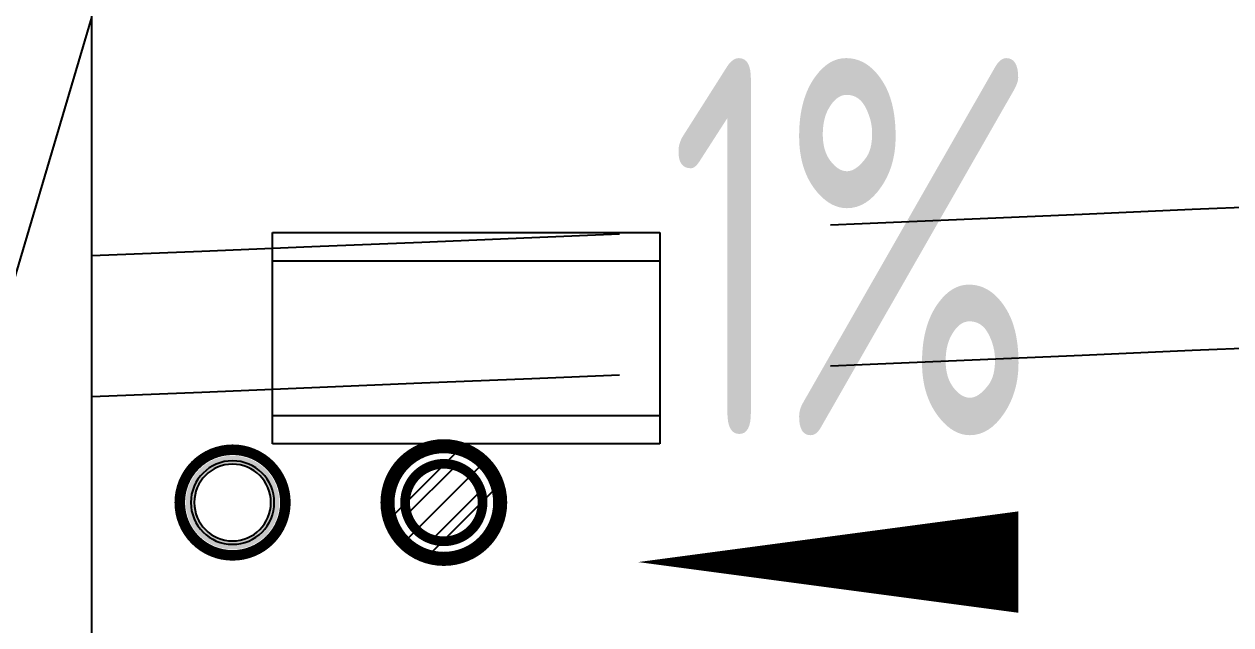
# Model space of a CAD drawing. Header units: inches. Extents: x 0 to 1813292486, y 0 to 3473589894.
# Drawn here: x 600620840 to 600622553, y 3473201737 to 3473202590 of the extents above; entities that cross this region are included whole.
import ezdxf
from ezdxf.enums import TextEntityAlignment as Align

# ---------------------------------------------------------------- set-up
doc = ezdxf.new("R2010")
doc.units = ezdxf.units.IN
doc.header["$LTSCALE"] = 1000
doc.header["$MEASUREMENT"] = 0
doc.linetypes.add('AX-MALL-WALL-P02-QT$0$DASH', pattern=[0.35, 0.25, -0.1])
for name, color, linetype in [('A-Anno-Note', 241, 'Continuous'), ('AX-MALL-DIM-P02$0$A-Anno-Dims', 3, 'Continuous'), ('AX-MALL-DIM-P02$0$A-Anno-Note', 241, 'Continuous'), ('AX-MALL-P02-200$0$A-Anno-Note', 241, 'Continuous'), ('AX-MALL-WALL-P02$0$A-Anno-Note', 241, 'Continuous'), ('AX-MALL-WALL-P02-QT$0$A-Detl-Patt', 8, 'Continuous'), ('AX-MALL-WALL-P02-QT$0$A-Detl-Thin', 131, 'Continuous'), ('AX-MALL-WALL-P02-QT$0$A-Fixt', 81, 'Continuous'), ('AX-MALL-WALL-P02-QT$0$A-Wall', 2, 'Continuous'), ('AX-MALL-WALL-P02-QT$0$A-Wall-Patt', 13, 'Continuous'), ('PX-MALL-P02-LG$0$P-Airr-Pipe', 140, 'Continuous'), ('PX-MALL-P02-LG$0$P-Drain-Fldr', 4, 'Continuous'), ('PX-MALL-P02-LG$0$P-Drain-Fldr-ARCH', 161, 'Continuous'), ('PX-MALL-P02-LG$0$P-Drain-Fldr-W100', 4, 'Continuous'), ('PX-MALL-P02-LG$0$P-Drain-Fldr-W50', 4, 'Continuous'), ('PX-MALL-P02-LG$0$P-Pipe-Risr', 7, 'Continuous'), ('PX-MALL-P02-LG$0$P-Pipe-Risr-Arch', 6, 'Continuous'), ('PX-MALL-P02-LG$0$P-Pipe-Risr-W100', 6, 'Continuous'), ('PX-MALL-P02-LG$0$P-Pipe-Risr-W50', 6, 'Continuous')]:
    doc.layers.add(name, color=color, linetype=linetype)
doc.styles.add('AX-MALL-DIM-P02$0$_TCH_DIM', font='gbenor.shx')
doc.styles.add('PX-MALL-P02-LG$0$jzfz', font='gbenor.shx', dxfattribs={"bigfont": 'gbcbig.shx'})

# ---------------------------------------------------------------- blocks, each defined once
blk = doc.blocks.new('AX-MALL-WALL-P02-QT$0$tj')
at = {"layer": 'AX-MALL-WALL-P02-QT$0$A-Detl-Patt'}
h = blk.add_hatch(dxfattribs=at)
h.set_pattern_fill('STEEL', color=256, scale=100.0000000000001, angle=50.43183869082386)
h.set_pattern_definition([(75.00000000004839, (-14278.19445574284, 156289.8254051208), (-153.3407249234246, 41.08752340989569), []), (75.00000000004839, (-14317.88195610046, 156358.5661673546), (-153.3407249234246, 41.08752340989569), [])])
edge = h.paths.add_edge_path()
edge.add_arc((274302.9537697641, 370915.3693751197), 354853.2281302969, 270.9601093956941, 275.9513128638887)
edge.add_line((311095.3180618286, 17974.67259407043), (323404.2928284407, 17664.898229599))
edge.add_arc((337498.5854798314, -5423.033113246463), 27049.98445535583, 84.4296474408203, 121.40245730350341, ccw=False)
edge.add_line((340124.270958662, 21499.21483898163), (352435.6233639717, 23411.5238032341))
edge.add_line((352435.6233639717, 23411.5238032341), (352460.3320846558, 23263.57286787033))
edge.add_arc((262948.9762239404, 558936.3422532297), 543099.989586636, 279.486523026639, 288.5053300047131)
edge.add_line((435325.042740941, 43917.80823612213), (435185.9318172932, 44187.60760259628))
edge.add_arc((262948.9762341097, 558936.342259489), 542799.9895904897, 279.51816553668203, 288.50044427399206, ccw=False)
edge.add_line((352706.5441896915, 23608.95860147476), (352681.7270303965, 23756.88773488998))
edge.add_line((352681.7270303965, 23756.88773488998), (340117.7681742907, 21803.84383869171))
edge.add_arc((337510.0970116529, -5455.006554111635), 27383.29552171703, 84.53552636432372, 121.2026843873002)
edge.add_line((323323.7129554749, 17967.02113437653), (311085.7617697716, 18275.00808191299))
edge.add_arc((274273.8104503512, 371474.5356685471), 355112.6948552598, 270.96411062040687, 275.9501261722048, ccw=False)
edge.add_line((280248.9759351015, 16412.11376953125), (280248.9759185314, 16111.96136569977))
blk = doc.blocks.new('AX-MALL-WALL-P02-QT$0$JB-AC(i)-Li')
for p, q in [((-275, 0), (275, 0)), ((-275, 0), (275, 0)), ((-275, -300), (-275, 0)), ((275, 0), (275, -300)), ((-275, -40), (275, -40)), ((275, -260), (-275, -260)), ((275, -300), (-275, -300))]:
    blk.add_line(p, q)
blk = doc.blocks.new('AX-MALL-WALL-P02-QT')
at = {"layer": 'AX-MALL-WALL-P02-QT$0$A-Wall-Patt'}
h = blk.add_hatch(dxfattribs=at)
h.set_pattern_fill('普通砖', color=256, scale=200, style=0)
h.set_pattern_definition([(45, (0, 359.0227), (-353.55353201463, 353.55353201463), [])])
h.paths.add_polyline_path([(600417718.1118269, 3473047390.212461), (600417835.2439593, 3473047422.026273), (600421800.0997695, 3473058065.096098), (600421729.6638103, 3473058162.477925), (600421612.6821402, 3473058134.914665), (600417645.0108649, 3473047484.287138)])
at = {"layer": 'AX-MALL-WALL-P02-QT$0$A-Detl-Thin', "linetype": 'AX-MALL-WALL-P02-QT$0$DASH', "ltscale": 3}
for points in [[(600418184.6208662, 3473048359.876881, 0.002322385801354271), (600422949.0255952, 3473046826.379879, 0.002322385801354271)], [(600418114.7448121, 3473048172.305021, 0.002321522275025624), (600422879.1201708, 3473046638.729207, 0.002321522275025624)]]:
    blk.add_lwpolyline(points, format="xyb", dxfattribs=at)
at = {"layer": 'AX-MALL-WALL-P02-QT$0$A-Wall'}
blk.add_line((600417835.2439593, 3473047422.026273), (600421800.0997695, 3473058065.096098), dxfattribs=at)
at = {"layer": 'AX-MALL-WALL-P02-QT$0$A-Detl-Thin', "rotation": 339.5681613091762}
blk.add_blockref('AX-MALL-WALL-P02-QT$0$tj', (600144118.6961328, 3473128496.287411), dxfattribs=at)
at = {"layer": 'AX-MALL-WALL-P02-QT$0$A-Fixt', "rotation": 339.5681613375581}
blk.add_blockref('AX-MALL-WALL-P02-QT$0$JB-AC(i)-Li', (600418694.0523528, 3473048204.816258), dxfattribs=at)
blk = doc.blocks.new('AX-MALL-WALL-P02')
at = {"layer": 'AX-MALL-WALL-P02$0$A-Anno-Note'}
blk.add_blockref('AX-MALL-WALL-P02-QT', (0, 0), dxfattribs=at)
blk = doc.blocks.new('PX-MALL-P02-LG$0$P-Risr')
at = {"layer": 'PX-MALL-P02-LG$0$P-Pipe-Risr-W50'}
h = blk.add_hatch(color=0, dxfattribs=at)
edge = h.paths.add_edge_path()
edge.add_ellipse((0, 0), major_axis=(47.05795628796547, 47.05795628796547), ratio=0.9999999999999695, start_angle=225.0000000000009, end_angle=405.0000000000009, ccw=False)
edge.add_ellipse((0, 0), major_axis=(47.05795628796764, 47.05795628796764), ratio=0.9999999999998785, start_angle=133.9675974886221, end_angle=225.0000000000035, ccw=False)
edge.add_line((-66.53919663240958, 1.199087783927098), (-54.4367953546693, 1.199087783927098))
edge.add_ellipse((0, 0), major_axis=(-38.50196423560672, 38.50196423560672), ratio=0.9999999999999859, start_angle=43.73814098242129, end_angle=134.9999999999996)
edge.add_ellipse((0, 0), major_axis=(38.50196423561096, 38.50196423561096), ratio=0.9999999999998216, start_angle=225.0000000000051, end_angle=405.0000000000051)
edge.add_ellipse((0, 0), major_axis=(38.50196423560679, 38.50196423560679), ratio=0.9999999999999831, start_angle=45.00000000000048, end_angle=133.7381409824204)
edge.add_line((-54.43679535467527, 1.199087783927098), (-66.53919663241555, 1.199087783927098))
edge.add_ellipse((0, 0), major_axis=(-47.05795628796762, 47.05795628796762), ratio=0.9999999999998742, start_angle=-45.00000000000358, end_angle=43.967597488629224, ccw=False)
at = {"layer": 'PX-MALL-P02-LG$0$P-Pipe-Risr-Arch', "ltscale": 0.7}
blk.add_circle((0, 0), 59.29000000000001, dxfattribs=at)
at = {"layer": 'PX-MALL-P02-LG$0$P-Pipe-Risr-W100', "color": 0, "const_width": 15}
blk.add_lwpolyline([(-75, 0, 1), (75, 0, 1)], format="xyb", close=True, dxfattribs=at)
at = {"layer": 'PX-MALL-P02-LG$0$P-Pipe-Risr-W50'}
blk.add_circle((0, 0), 54.45000000000001, dxfattribs=at)
at = {"layer": 'PX-MALL-P02-LG$0$P-Pipe-Risr', "style": 'PX-MALL-P02-LG$0$jzfz', "width": 0.6, "flags": 1}
for tag, p in [('SYS-MARK', (0.3310501334344735, -45.65933377496549)), ('RANGE', (0.3337570973526454, -45.67887874227017))]:
    blk.add_attdef(tag, text='', height=0.015625, dxfattribs=at).set_placement(p, align=Align.MIDDLE)
blk = doc.blocks.new('PX-MALL-P02-LG$0$A$C5A9C1854')
at = {"layer": 'PX-MALL-P02-LG$0$P-Drain-Fldr-W50', "ltscale": 0.7}
for p, q in [((52.36634142632829, -16.81565596791916), (-16.81565596786095, 52.36634142627008)), ((38.89087296527578, -38.89087296521757), (-38.89087296527578, 38.89087296521757)), ((16.81565596797736, -52.36634142627008), (-52.36634142621187, 16.81565596791916))]:
    blk.add_line(p, q, dxfattribs=at)
at = {"layer": 'PX-MALL-P02-LG$0$P-Drain-Fldr-W50', "ltscale": 0.7, "const_width": 13.75}
blk.add_lwpolyline([(-54.99999999994179, 0, 1), (55.00000000005821, 0, 1)], format="xyb", close=True, dxfattribs=at)
blk = doc.blocks.new('PX-MALL-P02-LG$0$A$C7D2520B3')
at = {"layer": 'PX-MALL-P02-LG$0$P-Drain-Fldr', "ltscale": 0.7}
for p, q in [((78.54951213949244, -25.22348395187873), (-25.22348395179142, 78.54951213940512)), ((58.33630944791366, -58.33630944788456), (-58.33630944791366, 58.33630944788456)), ((25.22348395196605, -78.54951213940512), (-78.54951213931781, 25.22348395187873))]:
    blk.add_line(p, q, dxfattribs=at)
at = {"layer": 'PX-MALL-P02-LG$0$P-Drain-Fldr', "ltscale": 0.7, "const_width": 20}
blk.add_lwpolyline([(5.820766091346741e-11, -80, 1), (5.820766091346741e-11, 80, 1)], format="xyb", close=True, dxfattribs=at)
blk = doc.blocks.new('PX-MALL-P02-LG$0$A$C2257314B')
at = {"layer": 'PX-MALL-P02-LG$0$P-Drain-Fldr-ARCH', "ltscale": 0.7}
for p, q in [((52.36634142632829, -16.81565596791916), (-16.81565596786095, 52.36634142627008)), ((38.89087296527578, -38.89087296521757), (-38.89087296527578, 38.89087296521757)), ((16.81565596797736, -52.36634142627008), (-52.36634142621187, 16.81565596791916))]:
    blk.add_line(p, q, dxfattribs=at)
for start, end in [(0, 180), (180, 0)]:
    blk.add_arc((5.820766091346741e-11, -1.77635683940025e-15), 55, start, end, dxfattribs=at)
blk = doc.blocks.new('PX-MALL-P02-LG$0$P-Drain-Fldr')
blk.add_blockref('PX-MALL-P02-LG$0$A$C2257314B', (0, 0))
at = {"layer": 'PX-MALL-P02-LG$0$P-Drain-Fldr-W100'}
blk.add_blockref('PX-MALL-P02-LG$0$A$C7D2520B3', (0, 0), dxfattribs=at)
at = {"layer": 'PX-MALL-P02-LG$0$P-Drain-Fldr-W50'}
blk.add_blockref('PX-MALL-P02-LG$0$A$C5A9C1854', (0, 0), dxfattribs=at)
blk = doc.blocks.new('PX-MALL-P02-LG')
at = {"layer": 'PX-MALL-P02-LG$0$P-Airr-Pipe', "xscale": -1, "rotation": 69.56816130750386}
blk.add_blockref('PX-MALL-P02-LG$0$P-Risr', (600418249.5846066, 3473047961.349035), dxfattribs=at)
at = {"layer": 'PX-MALL-P02-LG$0$P-Drain-Fldr', "xscale": -0.9999999999999991, "rotation": 339.5681613075038}
blk.add_blockref('PX-MALL-P02-LG$0$P-Drain-Fldr', (600418530.7110509, 3473047856.621186), dxfattribs=at)
blk = doc.blocks.new('AX-MALL-DIM-P02')
at = {"layer": 'AX-MALL-DIM-P02$0$A-Anno-Dims'}
blk.add_lwpolyline([(600419414.517323, 3473047437.166905, 0, 0, 0), (600418759.6920526, 3473047681.108533, 0, 144, 0), (600419265.7196519, 3473047492.598404, 0, 0, 0)], format="xyseb", dxfattribs=at)
at = {"layer": 'AX-MALL-DIM-P02$0$A-Anno-Note', "style": 'AX-MALL-DIM-P02$0$_TCH_DIM', "width": 0.7}
blk.add_text('1%', height=535.5, rotation=339.5681613312866, dxfattribs=at).set_placement((600418865.644836, 3473047833.914481))
blk = doc.blocks.new('AX-MALL-P02-200')
at = {"layer": 'AX-MALL-P02-200$0$A-Anno-Note'}
blk.add_blockref('AX-MALL-WALL-P02', (0, 0), dxfattribs=at)
for name in ['AX-MALL-DIM-P02', 'PX-MALL-P02-LG']:
    blk.add_blockref(name, (0, 0), dxfattribs=at)

msp = doc.modelspace()

# ---------------------------------------------------------------- block references
at = {"layer": 'A-Anno-Note', "rotation": 20.43183869077545}
msp.add_blockref('AX-MALL-P02-200', (1250392458.527329, 9048125.682563305), dxfattribs=at)

doc.saveas('drawing.dxf')
